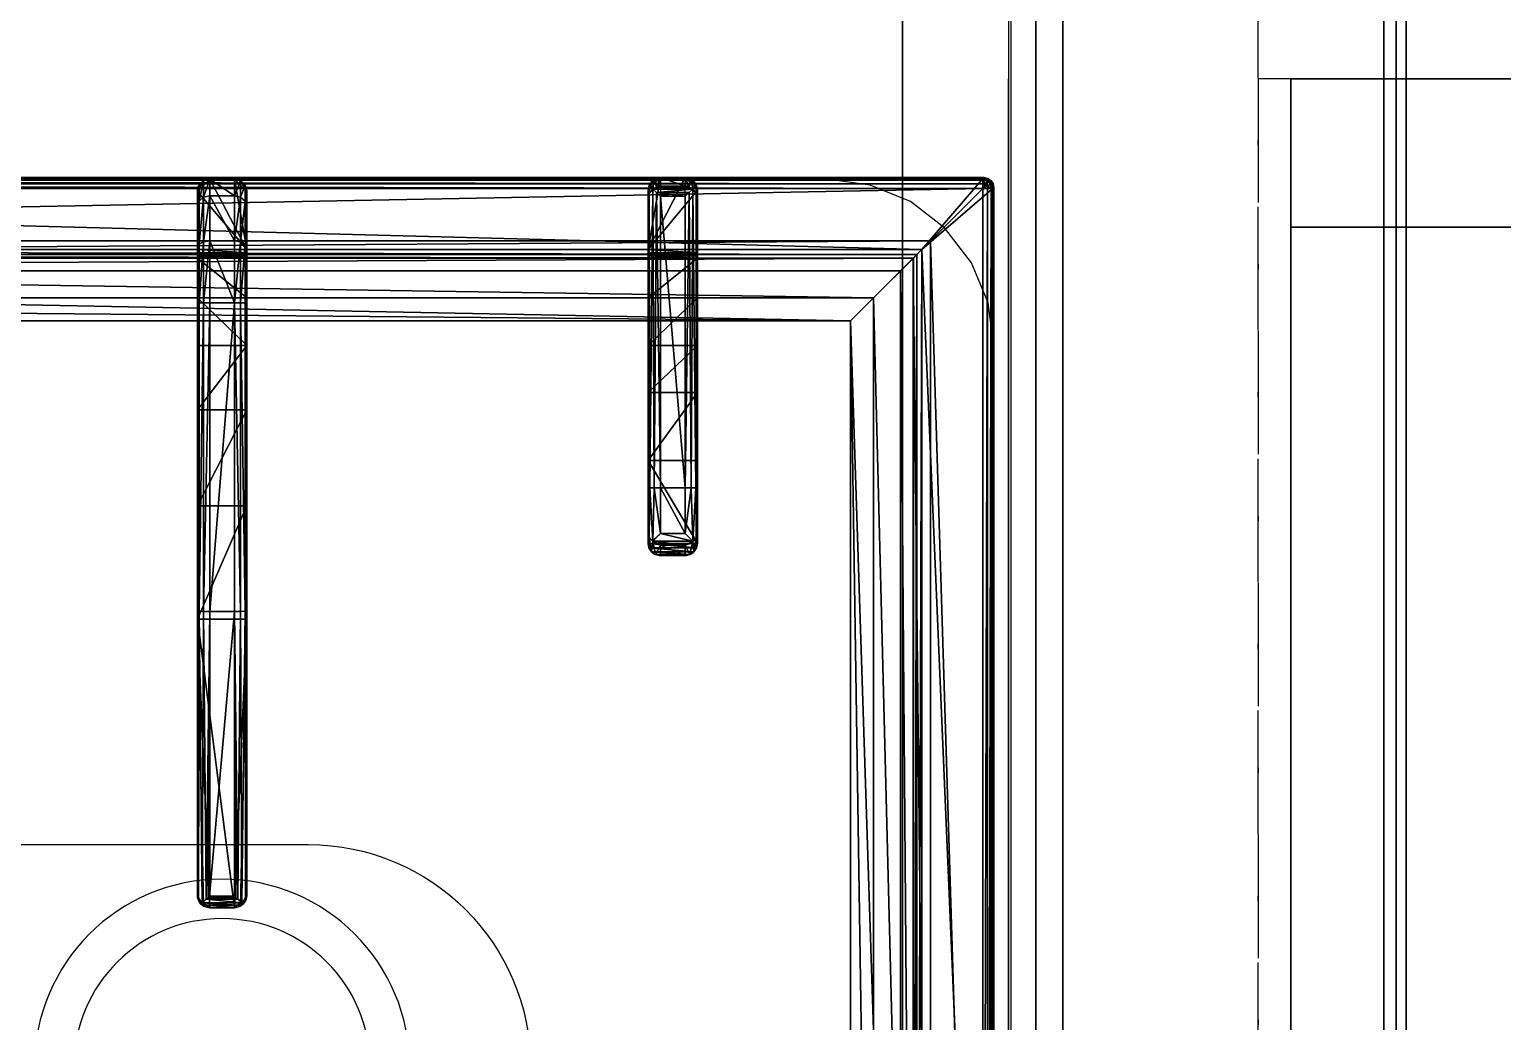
# Model space of a CAD drawing. Header units: millimetres. Extents: x 38967 to 51721, y 49836 to 53207.
# Drawn here: x 41778.26 to 41808.09, y 52517.76 to 52537.84 of the extents above; entities that cross this region are included whole.
import ezdxf

# ---------------------------------------------------------------- set-up
doc = ezdxf.new("R2010")
doc.units = ezdxf.units.MM
doc.header["$LTSCALE"] = 5
doc.linetypes.add('TRATTO-PUNTO', pattern=[1, 0.5, -0.25, 0, -0.25])
for name, color, linetype in [('200-EquipBlack-3d', 250, 'Continuous'), ('200-EquipBorder-2d', 9, 'Continuous'), ('200-EquipInternal-2d', 252, 'Continuous'), ('200-EquipSteel-3d', 9, 'Continuous')]:
    doc.layers.add(name, color=color, linetype=linetype)
doc.layers.add('200-InsPoint-3D', color=3, linetype='Continuous', plot=False)

# ---------------------------------------------------------------- blocks, each defined once
blk = doc.blocks.new('ELECTROLUX-MC7-BODY1200X250')
at = {"layer": '200-EquipBorder-2d'}
blk.add_line((0, 0), (1200, 0), dxfattribs=at)
at = {"layer": '200-EquipInternal-2d'}
blk.add_line((0, -80), (1200, -80), dxfattribs=at)
at = {"layer": '200-EquipSteel-3d'}
for points, invisible_edges in [([(0, -0.34, 912.22), (0, 0, 910.5), (1200, 0, 910.5), (1200, -0.34, 912.22)], 8), ([(0, 0, 902.7), (0, -0.13, 901.81), (1200, -0.13, 901.81), (1200, 0, 902.7)], 2), ([(0, -0.13, 901.81), (0, -0.54, 901.01), (1200, -0.54, 901.01), (1200, -0.13, 901.81)], 10), ([(0, -1.32, 913.68), (0, -0.34, 912.22), (1200, -0.34, 912.22), (1200, -1.32, 913.68)], 10), ([(0, -0.54, 901.01), (0, -1.19, 900.39), (1200, -1.19, 900.39), (1200, -0.54, 901.01)], 10), ([(0, -1.19, 900.39), (0, -2, 900), (1200, -2, 900), (1200, -1.19, 900.39)], 8), ([(0, -2.78, 914.66), (0, -1.32, 913.68), (1200, -1.32, 913.68), (1200, -2.78, 914.66)], 10), ([(0, -4.5, 915), (0, -2.78, 914.66), (1200, -2.78, 914.66), (1200, -4.5, 915)], 2), ([(0, -71.6, 914.58), (0, -69.5, 915), (1200, -69.5, 915), (1200, -71.6, 914.58)], 8), ([(0, -73.39, 913.39), (0, -71.6, 914.58), (1200, -71.6, 914.58), (1200, -73.39, 913.39)], 10), ([(0, -74.58, 911.6), (0, -73.39, 913.39), (1200, -73.39, 913.39), (1200, -74.58, 911.6)], 10), ([(0, -75, 909.5), (0, -74.58, 911.6), (1200, -74.58, 911.6), (1200, -75, 909.5)], 2), ([(0, -75.45, 903.59), (0, -75, 905.7), (1200, -75, 905.7), (1200, -75.45, 903.59)], 8), ([(0, -76.64, 901.78), (0, -75.45, 903.59), (1200, -75.45, 903.59), (1200, -76.64, 901.78)], 10), ([(0, -78.4, 900.53), (0, -76.64, 901.78), (1200, -76.64, 901.78), (1200, -78.4, 900.53)], 10), ([(0, -80.5, 900), (0, -78.4, 900.53), (1200, -78.4, 900.53), (1200, -80.5, 900)], 2)]:
    blk.add_3dface(points, dxfattribs=dict(at, invisible_edges=invisible_edges))
for points in [[(0, 0, 910.5), (0, 0, 902.7), (1200, 0, 902.7), (1200, 0, 910.5)], [(0, -2, 724), (0, -2, 900), (1200, -2, 900), (1200, -2, 724)], [(0, -102, 724), (0, -2, 724), (1200, -2, 724), (1200, -102, 724)], [(0, -69.5, 915), (0, -4.5, 915), (1200, -4.5, 915), (1200, -69.5, 915)], [(0, -75, 905.7), (0, -75, 909.5), (1200, -75, 909.5), (1200, -75, 905.7)], [(0, -655, 650), (0, -102, 650), (1200, -102, 650), (1200, -655, 650)], [(0, -102, 650), (1200, -102, 650), (1200, -102, 724), (0, -102, 724)]]:
    blk.add_3dface(points, dxfattribs=at)
blk = doc.blocks.new('ELECTROLUX-MC-BURNER6')
at = {"layer": '200-EquipInternal-2d'}
for radius in [38, 30]:
    blk.add_circle((0, 0), radius, dxfattribs=at)
blk = doc.blocks.new('ELECTROLUX-MC7-TOPFYERBRURNERS6')
at = {"layer": '200-EquipInternal-2d'}
for p, q in [((378, -83.5), (22, -83.5)), ((380, -651.5), (380, -85.5)), ((303.52, -146), (303.52, -151)), ((305.63, -146), (303.52, -146)), ((305.63, -151), (305.63, -146)), ((305.96, -143.5), (308.09, -143.5)), ((307.98, -146), (317.19, -146)), ((307.98, -146), (307.98, -151)), ((317.24, -143.5), (308.09, -143.5)), ((317.19, -146), (378, -146)), ((317.19, -151), (317.19, -146)), ((377.53, -143.5), (317.24, -143.5)), ((378, -151), (378, -146)), ((380, -151), (380, -146)), ((380, -151), (380, -146)), ((303.52, -151), (305.63, -151)), ((317.19, -151), (307.98, -151)), ((378, -151), (317.19, -151)), ((308.09, -153.5), (305.96, -153.5)), ((308.09, -153.5), (317.24, -153.5)), ((317.24, -153.5), (377.53, -153.5)), ((235.11, -234.75), (234.69, -234.75)), ((292.24, -234.75), (235.11, -234.75)), ((354.69, -234.75), (292.24, -234.75)), ((354.69, -234.75), (354.69, -237.25)), ((377.19, -234.75), (354.69, -234.75)), ((232.19, -237.25), (232.19, -242.25)), ((232.19, -237.25), (232.64, -237.25)), ((232.64, -237.25), (232.64, -242.25)), ((232.73, -236.66), (232.73, -242.84)), ((234.54, -237.25), (234.54, -242.25)), ((234.54, -237.25), (292.19, -237.25)), ((292.19, -237.25), (292.19, -242.25)), ((292.19, -237.25), (354.69, -237.25)), ((354.69, -237.25), (354.69, -242.25)), ((354.69, -237.25), (379.69, -237.25)), ((379.69, -237.25), (379.69, -242.25)), ((232.64, -242.25), (232.19, -242.25)), ((292.19, -242.25), (234.54, -242.25)), ((354.69, -242.25), (292.19, -242.25)), ((354.69, -242.25), (354.69, -244.75)), ((379.69, -242.25), (354.69, -242.25)), ((234.69, -244.75), (235.11, -244.75)), ((235.11, -244.75), (292.24, -244.75)), ((292.24, -244.75), (354.69, -244.75)), ((354.69, -244.75), (377.19, -244.75))]:
    blk.add_line(p, q, dxfattribs=at)
blk.add_lwpolyline([(48.98, -112.48), (351.02, -112.48), (351.02, -624.52), (48.98, -624.52)], close=True, dxfattribs=at)
blk.add_lwpolyline([(245, -353.5), (245, -222.25, 1), (155, -222.25), (155, -353.5)], format="xyb", dxfattribs=at)
for centre, radius, start, end in [((378, -85.5), 2, 0, 90), ((377.19, -237.25), 2.5, 0, 90), ((377.19, -242.25), 2.5, 270, 0)]:
    blk.add_arc(centre, radius, start, end, dxfattribs=at)
at = {"layer": '200-EquipInternal-2d', "extrusion": (0, 0, -1)}
for centre, major_axis, ratio, start_param, end_param in [((308.09, -146), (1.92, 1.92), 0.8391, 4.014257, 4.690572), ((308.09, -146), (0, 2.5), 0.84544, -0.894481, 0), ((308.09, -146), (-2.5, 2.5), 0.02182, 4.734206, 5.410521), ((317.24, -146), (0, 2.5), 0.02182, 4.712389, 6.283185), ((377.53, -146), (0, 2.5), 0.948965, 0, 0.895145), ((308.09, -151), (-1.92, 1.92), 0.8391, 4.734206, 5.410521), ((308.09, -151), (2.5, 2.5), 0.02182, 4.014257, 4.690572), ((317.24, -151), (0, 2.5), 0.02182, 3.141593, 4.712389), ((308.09, -151), (0, 2.5), 0.84544, 3.141593, 4.036074), ((377.53, -151), (0, 2.5), 0.948965, 2.246448, 3.141593)]:
    blk.add_ellipse(centre, major_axis=major_axis, ratio=ratio, start_param=start_param, end_param=end_param, dxfattribs=at)
at = {"layer": '200-EquipInternal-2d'}
for centre, major_axis, ratio, start_param, end_param in [((234.69, -237.25), (2.5, 0), 0.99863, 1.570796, 3.141593), ((235.11, -237.25), (0, 2.5), 0.951091, 0, 0.914364), ((292.24, -237.25), (0, 2.5), 0.02182, 0, 1.570796), ((236.11, -237.25), (3.47, 0), 0.720185, 2.903047, 3.141593), ((234.69, -242.25), (2.5, 0), 0.99863, 3.141593, 4.712389), ((236.11, -242.25), (-3.47, 0), 0.720185, 0, 0.238546), ((235.11, -242.25), (0, 2.5), 0.951091, 2.227228, 3.141593), ((292.24, -242.25), (0, 2.5), 0.02182, 1.570796, 3.141593)]:
    blk.add_ellipse(centre, major_axis=major_axis, ratio=ratio, start_param=start_param, end_param=end_param, dxfattribs=at)
for points, knots in [([(303.52, -146), (303.52, -145.84), (303.54, -145.68), (303.6, -145.36), (303.65, -145.2), (303.77, -144.89), (303.85, -144.74), (304.03, -144.47), (304.13, -144.34), (304.35, -144.12), (304.47, -144.02), (304.74, -143.83), (304.88, -143.75), (305.18, -143.63), (305.34, -143.58), (305.65, -143.51), (305.81, -143.5), (305.96, -143.5)], [15.096253, 15.096253, 15.096253, 15.096253, 15.567018, 15.567018, 16.037783, 16.037783, 16.508548, 16.508548, 16.979314, 16.979314, 17.45135, 17.45135, 17.923386, 17.923386, 18.395422, 18.395422, 18.867458, 18.867458, 18.867458, 18.867458]), ([(378, -146), (378.13, -145.86), (378.26, -145.71), (378.53, -145.41), (378.67, -145.25), (379.01, -144.87), (379.21, -144.64), (379.38, -144.44)], [0, 0, 0, 0, 0.576945, 0.576945, 1.153889, 1.153889, 2.068716, 2.068716, 2.068716, 2.068716]), ([(379.38, -144.44), (379.55, -144.64), (379.69, -144.87), (379.86, -145.25), (379.91, -145.41), (379.97, -145.71), (379.99, -145.86), (380, -146)], [11.858599, 11.858599, 11.858599, 11.858599, 12.773425, 12.773425, 13.35037, 13.35037, 13.927314, 13.927314, 13.927314, 13.927314]), ([(305.96, -153.5), (305.81, -153.5), (305.65, -153.49), (305.34, -153.42), (305.18, -153.37), (304.88, -153.25), (304.74, -153.17), (304.47, -152.98), (304.35, -152.88), (304.13, -152.66), (304.03, -152.53), (303.85, -152.26), (303.77, -152.11), (303.65, -151.8), (303.6, -151.64), (303.54, -151.32), (303.52, -151.16), (303.52, -151)], [3.776921, 3.776921, 3.776921, 3.776921, 4.248957, 4.248957, 4.720993, 4.720993, 5.193029, 5.193029, 5.665065, 5.665065, 6.135831, 6.135831, 6.606596, 6.606596, 7.077361, 7.077361, 7.548126, 7.548126, 7.548126, 7.548126]), ([(379.38, -152.56), (379.21, -152.36), (379.01, -152.13), (378.67, -151.75), (378.53, -151.59), (378.26, -151.29), (378.13, -151.14), (378, -151)], [11.858599, 11.858599, 11.858599, 11.858599, 12.773425, 12.773425, 13.35037, 13.35037, 13.927314, 13.927314, 13.927314, 13.927314]), ([(380, -151), (379.99, -151.14), (379.97, -151.29), (379.91, -151.59), (379.86, -151.75), (379.69, -152.13), (379.55, -152.36), (379.38, -152.56)], [0, 0, 0, 0, 0.576945, 0.576945, 1.153889, 1.153889, 2.068716, 2.068716, 2.068716, 2.068716]), ([(232.73, -236.66), (232.76, -236.56), (232.8, -236.45), (232.94, -236.13), (233.07, -235.92), (233.22, -235.72)], [0.764042, 0.764042, 0.764042, 0.764042, 1.153889, 1.153889, 2.012527, 2.012527, 2.012527, 2.012527]), ([(233.22, -235.72), (233.31, -235.83), (233.41, -235.94), (233.59, -236.16), (233.68, -236.27), (233.87, -236.49), (233.97, -236.6), (234.15, -236.81), (234.25, -236.91), (234.37, -237.05), (234.41, -237.09), (234.46, -237.16), (234.48, -237.18), (234.5, -237.2), (234.51, -237.21), (234.53, -237.23), (234.53, -237.23), (234.53, -237.24), (234.54, -237.24), (234.54, -237.24), (234.54, -237.24), (234.54, -237.25), (234.54, -237.25), (234.54, -237.25), (234.54, -237.25), (234.54, -237.25), (234.54, -237.25), (234.54, -237.25)], [5.918781, 5.918781, 5.918781, 5.918781, 6.382244, 6.382244, 6.833826, 6.833826, 7.285407, 7.285407, 7.736989, 7.736989, 7.96278, 7.96278, 8.075675, 8.075675, 8.132123, 8.132123, 8.160346, 8.160346, 8.174458, 8.174458, 8.181514, 8.181514, 8.185042, 8.185042, 8.186806, 8.186806, 8.18857, 8.18857, 8.18857, 8.18857]), ([(233.22, -243.78), (233.07, -243.58), (232.94, -243.37), (232.8, -243.04), (232.76, -242.94), (232.73, -242.84)], [11.917214, 11.917214, 11.917214, 11.917214, 12.775852, 12.775852, 13.165698, 13.165698, 13.165698, 13.165698]), ([(234.54, -242.25), (234.54, -242.25), (234.54, -242.25), (234.54, -242.25), (234.54, -242.25), (234.54, -242.25), (234.54, -242.25), (234.54, -242.26), (234.54, -242.26), (234.54, -242.26), (234.53, -242.26), (234.53, -242.27), (234.53, -242.27), (234.51, -242.29), (234.5, -242.3), (234.48, -242.32), (234.46, -242.34), (234.41, -242.4), (234.37, -242.45), (234.25, -242.59), (234.15, -242.69), (233.97, -242.9), (233.87, -243.01), (233.68, -243.23), (233.59, -243.34), (233.41, -243.56), (233.31, -243.67), (233.22, -243.78)], [8.188054, 8.188054, 8.188054, 8.188054, 8.189818, 8.189818, 8.191582, 8.191582, 8.19511, 8.19511, 8.202166, 8.202166, 8.216278, 8.216278, 8.244501, 8.244501, 8.300949, 8.300949, 8.413844, 8.413844, 8.639635, 8.639635, 9.091217, 9.091217, 9.542798, 9.542798, 9.99438, 9.99438, 10.457843, 10.457843, 10.457843, 10.457843])]:
    blk.add_open_spline(points, degree=3, knots=knots, dxfattribs=at)
at = {"layer": '200-EquipSteel-3d'}
for points, invisible_edges in [([(400, -80.5, 900), (345.89, -83.5, 900), (54.11, -83.5, 900), (0, -80.5, 900)], 5), ([(345.89, -83.5, 900), (354.63, -84.65, 900), (400, -80.5, 900)], 10), ([(354.63, -84.65, 900), (362.78, -88.02, 900), (400, -80.5, 900)], 10), ([(362.78, -88.02, 900), (369.77, -93.39, 900), (400, -80.5, 900)], 10), ([(369.77, -93.39, 900), (375.14, -100.38, 900), (400, -80.5, 900)], 10), ([(375.14, -100.38, 900), (378.51, -108.53, 900), (400, -80.5, 900)], 10), ([(378.51, -108.53, 900), (379.66, -117.26, 900), (400, -80.5, 900)], 10), ([(400, -655, 900), (379.66, -619.74, 900), (379.66, -117.26, 900), (400, -80.5, 900)], 13), ([(454.11, -83.5, 900), (445.37, -84.65, 900), (400, -80.5, 900)], 10), ([(445.37, -84.65, 900), (437.22, -88.02, 900), (400, -80.5, 900)], 10), ([(437.22, -88.02, 900), (430.23, -93.39, 900), (400, -80.5, 900)], 10), ([(430.23, -93.39, 900), (424.86, -100.38, 900), (400, -80.5, 900)], 10), ([(424.86, -100.38, 900), (421.49, -108.53, 900), (400, -80.5, 900)], 10), ([(421.49, -108.53, 900), (420.34, -117.26, 900), (400, -80.5, 900)], 10), ([(400, -655, 900), (420.34, -619.74, 900), (420.34, -117.26, 900), (400, -80.5, 900)], 13), ([(400, -80.5, 900), (454.11, -83.5, 900), (745.89, -83.5, 900), (800, -80.5, 900)], 5)]:
    blk.add_3dface(points, dxfattribs=dict(at, invisible_edges=invisible_edges))
at = {"layer": '200-EquipBlack-3d'}
mesh = blk.add_polyface(dxfattribs=at)
corners = [(379.78, -85.71, 904.1), (380, -85.5, 900), (379.52, -84.72, 904.14), (379.73, -84.5, 900), (378, -83.5, 900), (378.78, -83.98, 904.14), (379, -83.77, 900), (377.79, -83.72, 904.1), (379.48, -85.71, 905.06), (379.29, -84.85, 905), (378.65, -85.21, 905.73), (378.76, -85.71, 905.75), (378.65, -84.21, 905), (377.79, -84.02, 905.06), (378.29, -84.85, 905.73), (377.79, -84.74, 905.75), (377.79, -85.71, 906), (22.21, -85.71, 906), (22.21, -84.74, 905.75), (22.21, -84.02, 905.06), (22.21, -83.72, 904.1), (22, -83.5, 900), (365.45, -638.95, 900), (22, -653.5, 900), (34.55, -638.95, 900), (365.45, -98.05, 900), (380, -651.5, 900), (34.55, -98.05, 900), (20, -85.5, 900), (21, -83.77, 900), (379.73, -652.5, 900), (379, -653.23, 900), (378, -653.5, 900), (20, -651.5, 900), (20.27, -652.5, 900), (21, -653.23, 900), (20.27, -84.5, 900), (21.22, -83.98, 904.14), (20.48, -84.72, 904.14), (20.22, -85.71, 904.1), (21.35, -84.21, 905), (21.71, -84.85, 905.73), (20.71, -84.85, 905), (20.52, -85.71, 905.06), (21.35, -85.21, 905.73), (21.24, -85.71, 905.75), (22.21, -651.29, 906), (21.24, -651.29, 905.75), (20.52, -651.29, 905.06), (20.22, -651.29, 904.1), (20.48, -652.28, 904.14), (21.22, -653.02, 904.14), (22.21, -653.28, 904.1), (20.71, -652.15, 905), (21.35, -651.79, 905.73), (21.35, -652.79, 905), (22.21, -652.98, 905.06), (21.71, -652.15, 905.73), (22.21, -652.26, 905.75), (35.55, -637.95, 899.73), (35.55, -99.05, 899.73), (36.28, -99.78, 899), (36.28, -637.22, 899), (38.88, -634.62, 902.5), (38.88, -102.38, 902.5), (36.31, -637.19, 905.06), (36.31, -99.81, 905.06), (32.81, -96.31, 906), (32.81, -640.69, 906), (48.98, -624.52, 885), (48.98, -112.48, 885), (44.36, -107.86, 885), (44.36, -629.14, 885), (377.79, -653.28, 904.1), (377.79, -652.98, 905.06), (377.79, -651.29, 906), (377.79, -652.26, 905.75), (363.72, -637.22, 899), (364.45, -637.95, 899.73), (364.45, -99.05, 899.73), (363.72, -99.78, 899), (367.19, -640.69, 906), (367.19, -96.31, 906), (378.78, -653.02, 904.14), (379.52, -652.28, 904.14), (379.78, -651.29, 904.1), (378.65, -652.79, 905), (378.29, -652.15, 905.73), (379.29, -652.15, 905), (379.48, -651.29, 905.06), (378.65, -651.79, 905.73), (378.76, -651.29, 905.75), (361.12, -634.62, 902.5), (351.02, -624.52, 885), (363.69, -637.19, 905.06), (355.64, -629.14, 885), (355.64, -107.86, 885), (351.02, -112.48, 885), (361.12, -102.38, 902.5), (363.69, -99.81, 905.06)]
mesh.append_faces([[corners[k] for k in face] for face in [(16, 10, 14), (17, 41, 44), (46, 54, 57), (75, 87, 90)]])
mesh.append_faces([[corners[k] for k in face] for face in [(4, 5, 6), (8, 10, 11), (16, 11, 10), (15, 16, 14), (7, 19, 13), (13, 18, 15), (28, 38, 36), (19, 41, 18), (17, 18, 41), (45, 17, 44), (39, 48, 43), (43, 47, 45), (23, 51, 35), (48, 54, 47), (46, 47, 54), (58, 46, 57), (52, 74, 56), (76, 56, 74), (26, 84, 30), (74, 87, 76), (85, 88, 84), (88, 87, 86), (75, 76, 87), (91, 75, 90), (85, 8, 89), (11, 89, 8)]], dxfattribs={"vtx0": -1})
mesh.append_faces([[corners[k] for k in face] for face in [(16, 15, 17), (22, 23, 24), (25, 26, 22), (27, 21, 25), (21, 28, 29), (6, 1, 4), (4, 25, 21), (24, 28, 27), (35, 33, 23), (26, 25, 1), (23, 22, 32), (17, 45, 46), (75, 81, 46), (81, 16, 82), (46, 67, 17), (17, 82, 16), (93, 72, 69), (72, 93, 95), (70, 71, 97), (97, 95, 93)]], dxfattribs={"vtx0": -1, "vtx1": -1})
mesh.append_faces([[corners[k] for k in face] for face in [(21, 27, 28), (4, 1, 25), (26, 32, 22), (24, 23, 33)]], dxfattribs={"vtx0": -1, "vtx1": -1, "vtx2": -1})
mesh.append_faces([[corners[k] for k in face] for face in [(17, 15, 18), (24, 33, 28), (46, 45, 47), (75, 58, 76), (16, 91, 11)]], dxfattribs={"vtx0": -1, "vtx2": -1})
mesh.append_faces([[corners[k] for k in face] for face in [(0, 1, 2), (5, 2, 6), (8, 0, 9), (5, 12, 2), (5, 7, 12), (12, 13, 14), (12, 14, 9), (2, 9, 0), (10, 9, 14), (19, 18, 13), (4, 21, 7), (30, 31, 26), (34, 33, 35), (20, 21, 37), (38, 37, 36), (19, 20, 40), (38, 42, 37), (38, 39, 42), (42, 43, 44), (42, 44, 40), (37, 40, 20), (41, 40, 44), (48, 47, 43), (28, 33, 39), (49, 33, 50), (51, 50, 35), (48, 49, 53), (51, 55, 50), (51, 52, 55), (55, 56, 57), (55, 57, 53), (50, 53, 49), (54, 53, 57), (24, 27, 59), (61, 62, 60), (63, 64, 65), (67, 68, 66), (69, 70, 63), (61, 71, 62), (73, 74, 52), (58, 56, 76), (32, 73, 23), (62, 77, 59), (22, 24, 78), (27, 25, 60), (80, 61, 79), (73, 32, 83), (84, 83, 30), (74, 73, 86), (88, 89, 90), (88, 86, 84), (83, 84, 86), (92, 93, 63), (68, 81, 65), (92, 63, 94), (72, 95, 62), (95, 96, 77), (98, 97, 92), (81, 82, 94), (98, 92, 99), (77, 80, 78), (25, 22, 79), (0, 8, 85), (91, 89, 11), (80, 96, 61), (70, 97, 64), (64, 98, 66), (82, 67, 99), (1, 0, 26)]], dxfattribs={"vtx1": -1})
mesh.append_faces([[corners[k] for k in face] for face in [(31, 32, 26), (75, 46, 58), (75, 16, 81), (81, 68, 46), (68, 67, 46), (67, 82, 17), (70, 69, 71), (72, 71, 69), (71, 96, 97), (96, 95, 97), (16, 75, 91)]], dxfattribs={"vtx1": -1, "vtx2": -1})
mesh.append_faces([[corners[k] for k in face] for face in [(1, 3, 2), (4, 7, 5), (2, 3, 6), (8, 9, 10), (7, 13, 12), (12, 9, 2), (13, 15, 14), (7, 20, 19), (21, 20, 7), (6, 3, 1), (28, 36, 29), (21, 29, 37), (28, 39, 38), (37, 29, 36), (19, 40, 41), (39, 43, 42), (42, 40, 37), (43, 45, 44), (39, 49, 48), (33, 49, 39), (33, 34, 50), (23, 52, 51), (50, 34, 35), (48, 53, 54), (52, 56, 55), (55, 53, 50), (56, 58, 57), (27, 60, 59), (62, 59, 60), (64, 66, 65), (68, 65, 66), (70, 64, 63), (71, 72, 62), (73, 52, 23), (77, 78, 59), (24, 59, 78), (25, 79, 60), (61, 60, 79), (32, 31, 83), (26, 85, 84), (83, 31, 30), (74, 86, 87), (73, 83, 86), (85, 89, 88), (88, 90, 87), (89, 91, 90), (93, 69, 63), (81, 94, 65), (63, 65, 94), (95, 77, 62), (96, 80, 77), (97, 93, 92), (82, 99, 94), (92, 94, 99), (80, 79, 78), (22, 78, 79), (96, 71, 61), (97, 98, 64), (98, 99, 66), (67, 66, 99), (0, 85, 26)]], dxfattribs={"vtx2": -1})
mesh = blk.add_polyface(dxfattribs=at)
corners = [(307.98, -151, 934.6), (306.44, -144.44, 933.98), (306.44, -152.56, 933.98), (307.98, -146, 934.6), (305.63, -146, 932.53), (305.63, -151, 932.53), (303.71, -151.96, 920.55), (303.52, -151, 920.59), (304.24, -152.77, 920.43), (307.18, -153.25, 933.14), (305.96, -153.5, 920), (308.09, -153.5, 932.1), (305.03, -153.31, 920.24), (303.52, -146, 920.59), (303.71, -145.04, 920.55), (307.18, -143.75, 933.14), (304.24, -144.23, 920.43), (305.03, -143.69, 920.24), (305.96, -143.5, 920), (308.09, -143.5, 932.1), (317.24, -153.5, 932.5), (322.73, -153.5, 912.68), (375.79, -153.5, 932.5), (346.02, -153.5, 885), (363.72, -153.5, 899), (336.51, -153.5, 900.63), (355.64, -153.5, 885), (364.17, -153.5, 899.53), (364.77, -153.5, 899.88), (377.5, -153.5, 900), (365.45, -153.5, 900), (322.73, -143.5, 912.68), (346.02, -143.5, 885), (336.51, -143.5, 900.63), (317.24, -143.5, 932.5), (377.5, -143.5, 900), (365.45, -143.5, 900), (375.79, -143.5, 932.5), (364.77, -143.5, 899.88), (364.17, -143.5, 899.53), (355.64, -143.5, 885), (363.72, -143.5, 899), (378.27, -146, 933.1), (380, -146, 900), (378.1, -145.2, 933.81), (378.75, -143.83, 900), (377.64, -144.44, 934.45), (379.66, -144.75, 900), (376.82, -143.75, 933.58), (380, -151, 900), (378.27, -151, 933.1), (379.66, -152.25, 900), (378.75, -153.17, 900), (317.19, -144.75, 934.67), (317.19, -146, 935), (317.21, -143.83, 933.75), (376.98, -145.2, 934.87), (376.27, -146, 935), (317.19, -151, 935), (376.27, -151, 935), (377.64, -152.56, 934.45), (376.98, -151.8, 934.87), (378.1, -151.8, 933.81), (376.82, -153.25, 933.58), (317.21, -153.17, 933.75), (317.19, -152.25, 934.67)]
mesh.append_faces([[corners[k] for k in face] for face in [(5, 6, 2), (5, 7, 6), (6, 8, 2), (13, 4, 14), (16, 14, 1), (1, 14, 4), (42, 43, 44), (45, 46, 47), (46, 45, 48), (46, 44, 47), (44, 43, 47), (1, 55, 15), (48, 55, 46), (46, 53, 56), (57, 56, 54), (50, 62, 49), (49, 62, 51), (63, 52, 60), (52, 51, 60), (60, 51, 62), (61, 65, 60), (59, 58, 61), (60, 64, 63), (9, 64, 2)]])
mesh.append_faces([[corners[k] for k in face] for face in [(0, 1, 2), (15, 16, 1), (16, 15, 17), (19, 17, 15), (32, 25, 33), (35, 48, 45), (35, 30, 36), (3, 53, 1), (53, 55, 1), (55, 53, 46), (58, 65, 61), (65, 64, 60), (64, 65, 2), (65, 0, 2)]], dxfattribs={"vtx0": -1})
mesh.append_faces([[corners[k] for k in face] for face in [(20, 21, 22), (23, 24, 25), (25, 22, 21), (30, 22, 28), (12, 17, 10), (17, 12, 16), (6, 14, 8), (8, 16, 12), (18, 34, 31), (37, 31, 34), (51, 29, 49), (49, 30, 43)]], dxfattribs={"vtx0": -1, "vtx1": -1})
mesh.append_faces([[corners[k] for k in face] for face in [(25, 28, 22), (37, 38, 33), (35, 43, 30)]], dxfattribs={"vtx0": -1, "vtx1": -1, "vtx2": -1})
mesh.append_faces([[corners[k] for k in face] for face in [(37, 33, 31), (33, 39, 41), (34, 15, 55), (34, 55, 48), (58, 54, 3), (54, 58, 59), (20, 63, 64), (20, 64, 9)]], dxfattribs={"vtx0": -1, "vtx2": -1})
mesh.append_faces([[corners[k] for k in face] for face in [(1, 4, 2), (2, 8, 9), (10, 11, 12), (12, 9, 8), (4, 13, 5), (18, 17, 19), (11, 10, 20), (29, 22, 30), (7, 13, 6), (10, 18, 21), (25, 21, 33), (19, 34, 18), (35, 36, 37), (40, 32, 41), (37, 48, 35), (43, 42, 49), (45, 47, 35), (19, 15, 34), (37, 34, 48), (0, 58, 3), (57, 54, 59), (42, 44, 50), (46, 60, 44), (60, 46, 61), (59, 61, 57), (62, 50, 44), (22, 29, 63), (22, 63, 20), (11, 20, 9), (26, 23, 40), (24, 26, 41), (36, 30, 38), (24, 41, 27), (39, 38, 27)]], dxfattribs={"vtx1": -1})
mesh.append_faces([[corners[k] for k in face] for face in [(10, 21, 20), (24, 27, 25), (27, 28, 25), (13, 14, 6), (14, 16, 8), (36, 38, 37), (38, 39, 33), (32, 33, 41), (47, 43, 35), (29, 30, 49), (3, 54, 53), (58, 0, 65)]], dxfattribs={"vtx1": -1, "vtx2": -1})
mesh.append_faces([[corners[k] for k in face] for face in [(0, 3, 1), (4, 5, 2), (11, 9, 12), (13, 7, 5), (23, 26, 24), (17, 18, 10), (18, 31, 21), (32, 23, 25), (21, 31, 33), (42, 50, 49), (51, 52, 29), (54, 56, 53), (46, 56, 61), (60, 62, 44), (61, 56, 57), (29, 52, 63), (23, 32, 40), (26, 40, 41), (30, 28, 38), (41, 39, 27), (38, 28, 27)]], dxfattribs={"vtx2": -1})
mesh = blk.add_polyface(dxfattribs=at)
corners = [(234.06, -235.01, 931.06), (233.44, -235.08, 922), (233.22, -235.72, 931.91), (235.11, -234.75, 930.01), (234.69, -234.75, 922), (232.52, -236, 922), (232.73, -236.66, 931.11), (232.64, -237.25, 930.59), (232.64, -237.1, 930.62), (232.19, -237.25, 922), (232.66, -236.95, 930.72), (290.6, -234.75, 922), (290.6, -244.75, 922), (234.69, -244.75, 922), (232.52, -243.5, 922), (233.44, -244.41, 922), (232.19, -242.25, 922), (292.24, -234.75, 932.5), (313.55, -234.75, 917.44), (354.69, -234.75, 932.5), (365.94, -234.75, 929.49), (374.17, -234.75, 921.25), (377.19, -234.75, 900), (365.45, -234.75, 900), (377.19, -234.75, 910), (333.01, -234.75, 904.45), (364.77, -234.75, 899.88), (364.17, -234.75, 899.53), (355.64, -234.75, 885), (346.02, -234.75, 885), (363.72, -234.75, 899), (292.21, -235.08, 933.75), (233.92, -236.54, 932.35), (292.19, -236, 934.67), (292.19, -237.25, 935), (234.26, -236.93, 932.45), (234.42, -237.1, 932.47), (234.48, -237.18, 932.48), (234.52, -237.22, 932.48), (234.54, -237.25, 932.48), (354.69, -235.08, 933.75), (366.56, -235.08, 930.57), (354.69, -237.25, 935), (367.02, -236, 931.36), (354.69, -236, 934.67), (367.19, -237.25, 931.65), (376.05, -236, 922.33), (375.25, -235.08, 921.87), (379.69, -237.25, 910), (379.35, -236, 910), (376.34, -237.25, 922.5), (378.44, -235.08, 910), (379.69, -237.25, 900), (379.35, -236, 900), (378.44, -235.08, 900), (233.22, -243.78, 931.91), (232.73, -242.84, 931.11), (233.92, -242.96, 932.35), (234.26, -242.57, 932.45), (234.42, -242.4, 932.47), (234.48, -242.32, 932.48), (234.54, -242.26, 932.48), (232.64, -242.25, 930.59), (232.64, -242.4, 930.62), (232.66, -242.55, 930.72), (234.06, -244.49, 931.06), (235.11, -244.75, 930.01), (292.24, -244.75, 932.5), (333.01, -244.75, 904.45), (377.19, -244.75, 910), (313.55, -244.75, 917.44), (346.02, -244.75, 885), (363.72, -244.75, 899), (355.64, -244.75, 885), (364.17, -244.75, 899.53), (364.77, -244.75, 899.88), (365.45, -244.75, 900), (377.19, -244.75, 900), (374.17, -244.75, 921.25), (365.94, -244.75, 929.49), (354.69, -244.75, 932.5), (378.44, -244.41, 910), (375.25, -244.41, 921.87), (379.69, -242.25, 910), (376.05, -243.5, 922.33), (379.35, -243.5, 910), (376.34, -242.25, 922.5), (367.02, -243.5, 931.36), (366.56, -244.41, 930.57), (354.69, -242.25, 935), (354.69, -243.5, 934.67), (367.19, -242.25, 931.65), (354.69, -244.41, 933.75), (378.44, -244.41, 900), (379.69, -242.25, 900), (379.35, -243.5, 900), (292.21, -244.41, 933.75), (292.19, -243.5, 934.67), (292.19, -242.25, 935)]
mesh.append_faces([[corners[k] for k in face] for face in [(0, 1, 2), (1, 5, 2), (2, 5, 6), (32, 33, 2), (2, 31, 0), (56, 14, 55), (65, 55, 15), (15, 55, 14), (65, 96, 55), (55, 97, 57)]])
mesh.append_faces([[corners[k] for k in face] for face in [(9, 6, 5), (33, 31, 2), (20, 40, 41), (42, 43, 44), (43, 47, 41), (50, 49, 46), (51, 46, 49), (48, 53, 49), (22, 51, 54), (54, 49, 53), (6, 55, 2), (13, 65, 15), (78, 81, 82), (83, 84, 85), (84, 88, 82), (91, 90, 87), (92, 87, 90), (94, 85, 95), (95, 81, 93), (83, 50, 86), (42, 91, 45), (45, 86, 50), (96, 97, 55), (89, 97, 90), (90, 96, 92), (29, 68, 25), (12, 18, 70), (70, 25, 68)]], dxfattribs={"vtx0": -1})
mesh.append_faces([[corners[k] for k in face] for face in [(5, 11, 9), (13, 14, 12), (11, 17, 18), (24, 18, 21), (30, 25, 27), (19, 40, 20), (56, 10, 64), (7, 9, 62), (66, 12, 67), (68, 69, 70), (71, 72, 68), (70, 67, 12), (69, 81, 78), (22, 52, 23), (95, 77, 94), (80, 92, 67), (97, 96, 90), (34, 98, 42)]], dxfattribs={"vtx0": -1, "vtx1": -1})
mesh.append_faces([[corners[k] for k in face] for face in [(24, 23, 25), (36, 37, 34), (37, 38, 34), (38, 39, 34), (60, 37, 59), (37, 60, 38), (38, 61, 39), (61, 38, 60), (37, 36, 59), (62, 64, 10), (69, 68, 76), (23, 94, 77), (61, 60, 98), (60, 59, 98), (39, 61, 34), (61, 98, 34)]], dxfattribs={"vtx0": -1, "vtx1": -1, "vtx2": -1})
mesh.append_faces([[corners[k] for k in face] for face in [(24, 25, 18), (17, 0, 31), (24, 47, 51), (17, 31, 40), (80, 88, 92), (69, 93, 81), (67, 96, 65), (98, 57, 97), (67, 92, 96)]], dxfattribs={"vtx0": -1, "vtx2": -1})
mesh.append_faces([[corners[k] for k in face] for face in [(0, 3, 1), (10, 6, 9), (1, 4, 5), (4, 3, 11), (22, 23, 24), (28, 29, 30), (3, 0, 17), (35, 36, 34), (20, 41, 21), (43, 45, 46), (43, 41, 44), (48, 49, 50), (50, 46, 45), (47, 21, 41), (40, 44, 41), (40, 31, 44), (52, 53, 48), (51, 49, 54), (55, 57, 2), (58, 35, 57), (58, 59, 35), (32, 2, 57), (6, 10, 56), (8, 7, 10), (63, 64, 62), (14, 56, 16), (64, 63, 16), (13, 12, 66), (77, 69, 76), (78, 82, 79), (84, 86, 87), (84, 82, 85), (89, 90, 91), (91, 87, 86), (88, 79, 82), (81, 85, 82), (77, 93, 69), (85, 81, 95), (48, 50, 83), (91, 86, 45), (52, 48, 94), (54, 53, 22), (76, 23, 77), (66, 67, 65), (58, 57, 98), (71, 68, 29), (18, 25, 70), (71, 29, 73), (73, 28, 72), (23, 76, 26), (72, 30, 74), (27, 26, 74)]], dxfattribs={"vtx1": -1})
mesh.append_faces([[corners[k] for k in face] for face in [(7, 8, 9), (4, 11, 5), (11, 12, 9), (14, 16, 12), (16, 9, 12), (3, 17, 11), (17, 19, 18), (19, 20, 18), (20, 21, 18), (23, 26, 25), (26, 27, 25), (29, 25, 30), (33, 32, 34), (34, 42, 33), (33, 44, 31), (19, 17, 40), (22, 24, 51), (36, 35, 59), (7, 62, 10), (9, 16, 62), (63, 62, 16), (72, 74, 68), (74, 75, 68), (75, 76, 68), (69, 78, 70), (78, 79, 70), (79, 80, 70), (80, 67, 70), (53, 52, 22), (52, 94, 23), (89, 98, 97)]], dxfattribs={"vtx1": -1, "vtx2": -1})
mesh.append_faces([[corners[k] for k in face] for face in [(3, 4, 1), (8, 10, 9), (13, 15, 14), (32, 35, 34), (42, 45, 43), (43, 46, 47), (24, 21, 47), (51, 47, 46), (42, 44, 33), (6, 56, 55), (35, 32, 57), (13, 66, 65), (56, 64, 16), (71, 73, 72), (83, 86, 84), (84, 87, 88), (80, 79, 88), (92, 88, 87), (94, 83, 85), (42, 89, 91), (48, 83, 94), (95, 93, 77), (59, 58, 98), (98, 89, 42), (12, 11, 18), (29, 28, 73), (28, 30, 72), (76, 75, 26), (30, 27, 74), (26, 75, 74)]], dxfattribs={"vtx2": -1})
blk = doc.blocks.new('E7GCGL6C00')
for name, p in [('ELECTROLUX-MC7-BODY1200X250', (0, 0)), ('ELECTROLUX-MC7-TOPFYERBRURNERS6', (0, 0)), ('ELECTROLUX-MC-BURNER6', (200, -239.75))]:
    blk.add_blockref(name, p)
blk = doc.blocks.new('HB4CU')
at = {"layer": '200-EquipBorder-2d'}
blk.add_lwpolyline([(0, -700), (1238, -700), (1238, 0), (0, 0)], close=True, dxfattribs=at)
at = {"layer": '200-EquipSteel-3d'}
for points in [[(0, 0, 1000), (0, 0, 850), (1238, 0, 850), (1238, 0, 1000)], [(0, 0, 1000), (1238, 0, 1000), (1238, -30, 1000), (0, -30, 1000)], [(0, -700, 900), (0, -700, 850), (0, 0, 850), (0, 0, 900)], [(0, -700, 850), (0, -700, 850), (0, -700, 850), (0, 0, 850)], [(0, 0, 900), (0, 0, 850), (1238, 0, 850), (1238, 0, 900)], [(0, 0, 850), (0, -700, 850), (1238, -700, 850), (1238, 0, 850)], [(1238, 0, 900), (1238, 0, 900), (0, 0, 900)], [(1238, 0, 900), (1238, -700, 900), (0, -700, 900), (0, 0, 900)], [(0, -635, 850), (0, -635, 200), (0, 0, 200), (0, 0, 850)], [(0, -635, 200), (0, -635, 200), (0, -635, 200), (0, 0, 200)], [(0, 0, 850), (0, 0, 200), (1238, 0, 200), (1238, 0, 850)], [(0, 0, 200), (0, -635, 200), (1238, -635, 200), (1238, 0, 200)], [(1238, 0, 850), (1238, 0, 850), (0, 0, 850)], [(1238, 0, 850), (1238, -635, 850), (0, -635, 850), (0, 0, 850)], [(0, -30, 1000), (1238, -30, 1000), (1238, -30, 915), (0, -30, 915)]]:
    blk.add_3dface(points, dxfattribs=at)
at = {"layer": '200-EquipSteel-3d', "invisible_edges": 15}
blk.add_3dface([(0, 0, 900), (0, 0, 1000), (0, -30, 1000), (0, -30, 900)], dxfattribs=at)
at = {"layer": '200-InsPoint-3D'}
blk.add_point((0, 0), dxfattribs=at)
at = {"layer": '200-InsPoint-3D', "flags": 9}
blk.add_attdef('DISTANG', (0, 0), '', height=1, dxfattribs=at)

msp = doc.modelspace()

# ---------------------------------------------------------------- linework, layer by layer
at = {"layer": '200-EquipBorder-2d', "linetype": 'TRATTO-PUNTO'}
for points in [[(41803.137, 52780.644), (41697.922, 52780.644), (41697.922, 52419.555), (41803.137, 52419.555)], [(41803.137, 52419.555), (42049.876, 52419.555), (42049.876, 52536.844), (41803.137, 52536.844)]]:
    msp.add_lwpolyline(points, close=True, dxfattribs=at)

# ---------------------------------------------------------------- block references
at = {"xscale": -0.1000000000058208, "yscale": 0.09999999999854481, "zscale": 0.09999999999999964, "rotation": 270}
msp.add_blockref('E7GCGL6C00', (41806.137, 52496.844), dxfattribs=at)
at = {"xscale": 0.1000000000000227, "yscale": 0.1000000000000227, "zscale": 0.1000000000000227}
msp.add_blockref('HB4CU', (41803.802, 52536.844), dxfattribs=at)

doc.saveas('drawing.dxf')
